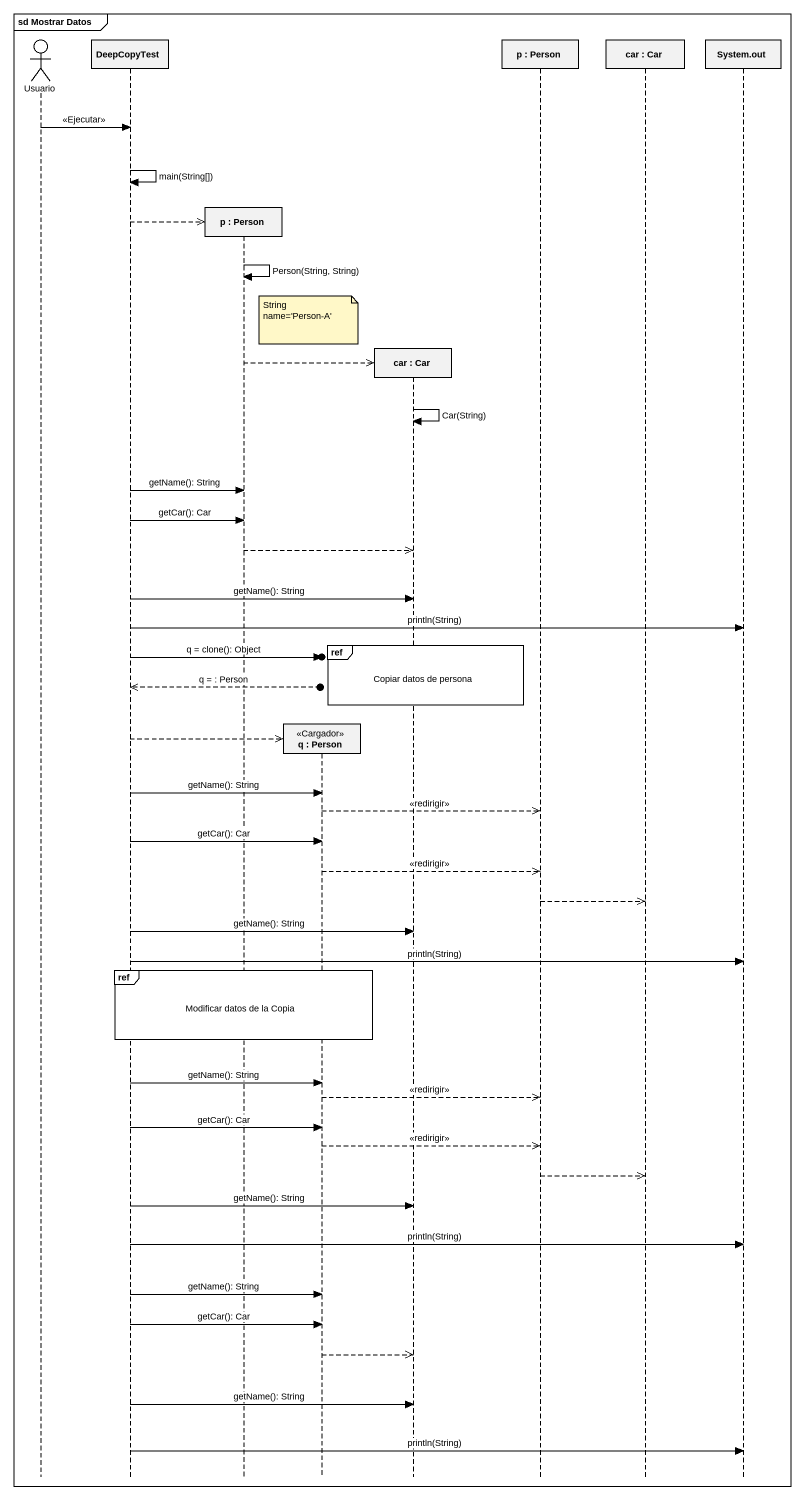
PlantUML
@startuml
mainframe sd Mostrar Datos
hide footbox
actor Usuario
participant DeepCopyTest
participant "p : Person" as p
participant "q : Person" as q <<Cargador>>
participant "car : Car" as car
participant "p : Person" as p_2
participant "car : Car" as car_2
participant "System.out" as System_out

Usuario -> DeepCopyTest : <<Ejecutar>>
DeepCopyTest -> DeepCopyTest : main(String[])
DeepCopyTest -->> p **
p -> p : Person(String, String)
note over q : String name='Person-A'
p -->> car **
car -> car : Car(String)
DeepCopyTest -> p : getName(): String
DeepCopyTest -> p : getCar(): Car
p -->> car
DeepCopyTest -> car : getName(): String
DeepCopyTest -> System_out : println(String)
ref over car : Copiar datos de persona
DeepCopyTest ->o] : q = clone(): Object
DeepCopyTest <<--o] : q = : Person
DeepCopyTest -->> q **
DeepCopyTest -> q : getName(): String
q -->> p_2 : <<redirigir>>
DeepCopyTest -> q : getCar(): Car
q -->> p_2 : <<redirigir>>
p_2 -->> car_2
DeepCopyTest -> car : getName(): String
DeepCopyTest -> System_out : println(String)
ref over DeepCopyTest, p, q : Modificar datos de la Copia
DeepCopyTest -> q : getName(): String
q -->> p_2 : <<redirigir>>
DeepCopyTest -> q : getCar(): Car
q -->> p_2 : <<redirigir>>
p_2 -->> car_2
DeepCopyTest -> car : getName(): String
DeepCopyTest -> System_out : println(String)
DeepCopyTest -> q : getName(): String
DeepCopyTest -> q : getCar(): Car
q -->> car
DeepCopyTest -> car : getName(): String
DeepCopyTest -> System_out : println(String)
@enduml
